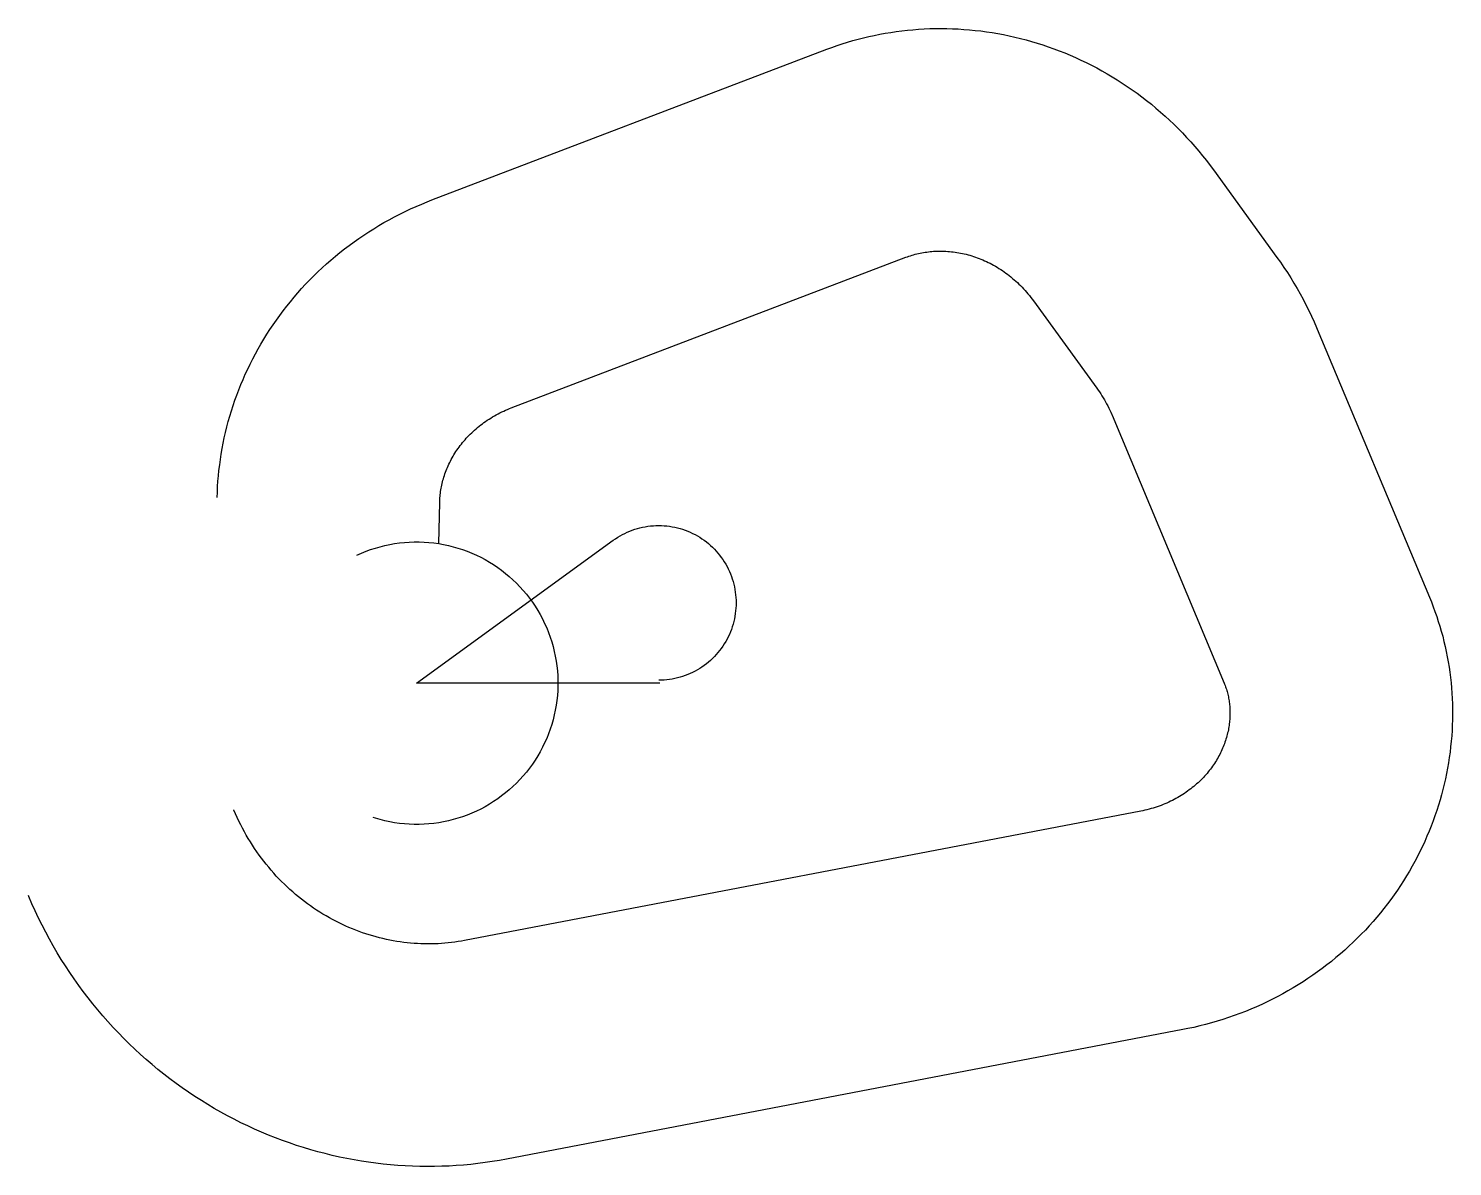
# Model space of a CAD drawing. Header units: metres. Extents: x -8025 to 21414, y -9989 to 13530.
import ezdxf

# ---------------------------------------------------------------- set-up
doc = ezdxf.new("R2010")
doc.units = ezdxf.units.M

msp = doc.modelspace()

# ---------------------------------------------------------------- linework, layer by layer
at = {"layer": 'Boundry', "color": 1}
for p, q in [((317, 9986), (8477, 13099)), ((16471, 10607), (17783, 8800)), ((1956, 5688), (10116, 8801)), ((12749, 7903), (14062, 6096)), ((18618, 7316), (20937, 1776)), ((14375, 5539), (16694, 0)), ((457, 2884), (476, 3733)), ((14972, -2643), (992, -5318)), ((15836, -7161), (1857, -9836))]:
    msp.add_line(p, q, dxfattribs=at)
at = {"layer": 'NorminalTrack', "color": 1}
msp.add_lwpolyline([(5024, 0), (0, 0), (4064, 2953), (4064, 2953), (4110, 2985), (4157, 3015), (4205, 3044), (4253, 3071), (4303, 3096), (4354, 3120), (4405, 3142), (4457, 3162), (4510, 3180), (4563, 3196), (4617, 3211), (4672, 3223), (4726, 3234), (4782, 3243), (4837, 3249), (4893, 3254), (4948, 3257), (5004, 3258), (5060, 3257), (5116, 3254), (5171, 3249), (5227, 3243), (5282, 3234), (5337, 3223), (5391, 3211), (5445, 3196), (5498, 3180), (5551, 3162), (5603, 3142), (5654, 3120), (5705, 3096), (5755, 3071), (5804, 3044), (5851, 3015), (5898, 2985), (5944, 2953), (5989, 2919), (6032, 2884), (6074, 2847), (6115, 2809), (6154, 2770), (6192, 2729), (6229, 2687), (6264, 2644), (6298, 2599), (6330, 2553), (6360, 2506), (6389, 2459), (6416, 2410), (6441, 2360), (6465, 2310), (6487, 2258), (6507, 2206), (6525, 2153), (6541, 2100), (6556, 2046), (6568, 1992), (6579, 1937), (6588, 1882), (6594, 1826), (6599, 1771), (6602, 1715), (6603, 1659), (6602, 1603), (6599, 1548), (6594, 1492), (6588, 1437), (6579, 1381), (6568, 1327), (6556, 1272), (6541, 1218), (6525, 1165), (6507, 1112), (6487, 1060), (6465, 1009), (6441, 958), (6416, 908), (6389, 860), (6360, 812), (6330, 765), (6298, 719), (6264, 675), (6229, 631), (6192, 589), (6154, 548), (6115, 509), (6074, 471), (6032, 434), (5989, 399), (5944, 365), (5898, 333), (5851, 303), (5804, 274), (5755, 247), (5705, 222), (5654, 198), (5603, 177), (5551, 157), (5498, 138), (5445, 122), (5391, 108), (5337, 95), (5282, 84), (5227, 76), (5171, 69), (5116, 64), (5060, 61), (5004, 60)], dxfattribs=at)
at = {"layer": 'WindSpiral', "color": 5}
for points in [[(8477, 13099), (8583, 13138), (8690, 13176), (8798, 13212), (8906, 13246), (9016, 13278), (9126, 13308), (9236, 13337), (9348, 13363), (9460, 13388), (9573, 13410), (9686, 13431), (9800, 13450), (9914, 13467), (10029, 13482), (10144, 13495), (10259, 13505), (10375, 13514), (10491, 13521), (10608, 13526), (10725, 13529), (10842, 13530), (10959, 13528), (11076, 13525), (11194, 13520), (11311, 13512), (11429, 13503), (11546, 13491), (11664, 13478), (11781, 13462), (11899, 13444), (12016, 13424), (12133, 13402), (12250, 13378), (12366, 13352), (12483, 13324), (12599, 13294), (12714, 13261), (12829, 13227), (12944, 13190), (13058, 13152), (13172, 13111), (13285, 13069), (13398, 13024), (13510, 12978), (13621, 12929), (13732, 12878), (13842, 12825), (13951, 12771), (14059, 12714), (14167, 12655), (14273, 12595), (14379, 12532), (14484, 12468), (14588, 12401), (14690, 12333), (14792, 12263), (14893, 12191), (14992, 12117), (15090, 12041), (15188, 11963), (15284, 11884), (15378, 11803), (15472, 11720), (15564, 11635), (15654, 11549), (15744, 11460), (15831, 11371), (15918, 11279), (16003, 11186), (16086, 11091), (16168, 10995), (16248, 10897), (16327, 10798), (16404, 10697), (16471, 10607)], [(-4123, 3836), (-4120, 3948), (-4114, 4061), (-4107, 4173), (-4097, 4286), (-4086, 4398), (-4072, 4511), (-4057, 4623), (-4040, 4735), (-4020, 4848), (-3999, 4960), (-3976, 5071), (-3950, 5183), (-3923, 5294), (-3894, 5405), (-3863, 5516), (-3829, 5626), (-3794, 5736), (-3757, 5845), (-3718, 5954), (-3677, 6063), (-3634, 6170), (-3589, 6278), (-3542, 6384), (-3493, 6490), (-3442, 6595), (-3389, 6700), (-3334, 6804), (-3278, 6906), (-3220, 7008), (-3159, 7110), (-3097, 7210), (-3033, 7309), (-2967, 7408), (-2900, 7505), (-2830, 7601), (-2759, 7697), (-2686, 7791), (-2611, 7884), (-2535, 7976), (-2457, 8066), (-2377, 8155), (-2295, 8244), (-2212, 8330), (-2127, 8416), (-2041, 8500), (-1953, 8583), (-1863, 8664), (-1772, 8744), (-1679, 8822), (-1585, 8899), (-1490, 8974), (-1393, 9048), (-1294, 9120), (-1194, 9191), (-1093, 9260), (-990, 9327), (-886, 9392), (-781, 9456), (-675, 9518), (-567, 9578), (-458, 9637), (-348, 9693), (-237, 9748), (-124, 9801), (-11, 9852), (104, 9901), (219, 9948), (317, 9986)], [(10116, 8801), (10147, 8813), (10178, 8824), (10210, 8834), (10242, 8844), (10274, 8854), (10307, 8863), (10340, 8871), (10373, 8879), (10407, 8886), (10441, 8893), (10475, 8899), (10510, 8905), (10544, 8910), (10580, 8915), (10615, 8919), (10651, 8922), (10686, 8925), (10723, 8927), (10759, 8929), (10795, 8929), (10832, 8930), (10869, 8929), (10906, 8928), (10943, 8926), (10981, 8924), (11018, 8921), (11056, 8917), (11094, 8913), (11132, 8908), (11170, 8902), (11208, 8896), (11246, 8889), (11284, 8881), (11322, 8872), (11360, 8863), (11399, 8853), (11437, 8842), (11475, 8831), (11513, 8819), (11552, 8806), (11590, 8792), (11628, 8778), (11666, 8763), (11704, 8747), (11741, 8731), (11779, 8713), (11817, 8695), (11854, 8677), (11891, 8657), (11928, 8637), (11965, 8616), (12002, 8594), (12038, 8572), (12074, 8549), (12110, 8525), (12146, 8500), (12181, 8475), (12216, 8449), (12251, 8422), (12285, 8395), (12319, 8366), (12353, 8337), (12386, 8308), (12419, 8277), (12452, 8246), (12484, 8215), (12516, 8182), (12547, 8149), (12578, 8115), (12608, 8081), (12638, 8046), (12668, 8010), (12696, 7973), (12725, 7936), (12749, 7903)], [(17783, 8800), (17857, 8697), (17930, 8592), (18000, 8485), (18069, 8377), (18136, 8268), (18201, 8157), (18264, 8046), (18325, 7933), (18385, 7818), (18442, 7703), (18498, 7586), (18552, 7469), (18603, 7350), (18618, 7316)], [(14062, 6096), (14089, 6058), (14116, 6019), (14142, 5980), (14168, 5940), (14193, 5899), (14217, 5857), (14241, 5816), (14264, 5773), (14286, 5730), (14308, 5686), (14329, 5642), (14349, 5598), (14369, 5552), (14375, 5539)], [(476, 3733), (477, 3765), (478, 3797), (480, 3830), (483, 3862), (487, 3895), (490, 3928), (495, 3960), (500, 3993), (506, 4027), (512, 4060), (519, 4093), (526, 4126), (535, 4159), (543, 4193), (553, 4226), (563, 4260), (574, 4293), (585, 4326), (597, 4360), (610, 4393), (623, 4426), (637, 4459), (651, 4492), (667, 4526), (683, 4558), (699, 4591), (716, 4624), (734, 4656), (753, 4689), (772, 4721), (792, 4753), (812, 4785), (834, 4817), (855, 4848), (878, 4879), (901, 4910), (925, 4941), (949, 4971), (974, 5001), (1000, 5031), (1026, 5061), (1053, 5090), (1081, 5119), (1109, 5147), (1138, 5175), (1168, 5203), (1198, 5230), (1229, 5257), (1260, 5284), (1292, 5310), (1324, 5336), (1358, 5361), (1391, 5385), (1426, 5410), (1461, 5433), (1496, 5457), (1532, 5479), (1569, 5501), (1606, 5523), (1643, 5544), (1682, 5565), (1720, 5585), (1760, 5604), (1799, 5623), (1839, 5641), (1880, 5658), (1921, 5675), (1956, 5688)], [(-1234, 2646), (-1141, 2688), (-1046, 2726), (-951, 2761), (-854, 2792), (-756, 2820), (-657, 2845), (-557, 2866), (-457, 2884), (-356, 2898), (-254, 2909), (-153, 2916), (-51, 2919), (51, 2919), (153, 2916), (254, 2909), (356, 2898), (457, 2884), (557, 2866), (657, 2845), (756, 2820), (854, 2792), (951, 2761), (1046, 2726), (1141, 2688), (1234, 2646), (1326, 2602), (1416, 2554), (1504, 2503), (1590, 2449), (1675, 2392), (1757, 2332), (1837, 2269), (1916, 2204), (1991, 2135), (2065, 2065), (2135, 1991), (2204, 1916), (2269, 1837), (2332, 1757), (2392, 1675), (2449, 1590), (2503, 1504), (2554, 1416), (2602, 1326), (2646, 1234), (2688, 1141), (2726, 1046), (2761, 951), (2792, 854), (2820, 756), (2845, 657), (2866, 557), (2884, 457), (2898, 356), (2909, 254), (2916, 153), (2919, 51), (2919, -51), (2916, -153), (2909, -254), (2898, -356), (2884, -457), (2866, -557), (2845, -657), (2820, -756), (2792, -854), (2761, -951), (2726, -1046), (2688, -1141), (2646, -1234), (2602, -1326), (2554, -1416), (2503, -1504), (2449, -1590), (2392, -1675), (2332, -1757), (2269, -1837), (2204, -1916), (2135, -1991), (2065, -2065), (1991, -2135), (1916, -2204), (1837, -2269), (1757, -2332), (1675, -2392), (1590, -2449), (1504, -2503), (1416, -2554), (1326, -2602), (1234, -2646), (1141, -2688), (1046, -2726), (951, -2761), (854, -2792), (756, -2820), (657, -2845), (557, -2866), (457, -2884), (356, -2898), (254, -2909), (153, -2916), (51, -2919), (-51, -2919), (-153, -2916), (-254, -2909), (-356, -2898), (-457, -2884), (-557, -2866), (-657, -2845), (-756, -2820), (-854, -2792), (-902, -2777)], [(20937, 1776), (20977, 1678), (21015, 1579), (21052, 1479), (21087, 1378), (21121, 1277), (21152, 1175), (21182, 1072), (21211, 968), (21237, 864), (21262, 759), (21284, 653), (21306, 547), (21325, 440), (21342, 333), (21358, 226), (21371, 117), (21383, 9), (21393, -100), (21401, -209), (21407, -319), (21412, -428), (21414, -538), (21414, -649), (21413, -759), (21409, -870), (21404, -980), (21397, -1091), (21387, -1202), (21376, -1313), (21363, -1424), (21348, -1534), (21331, -1645), (21312, -1756), (21291, -1866), (21268, -1976), (21243, -2086), (21216, -2196), (21187, -2305), (21156, -2414), (21123, -2523), (21089, -2631), (21052, -2739), (21014, -2846), (20973, -2953), (20931, -3059), (20886, -3164), (20840, -3270), (20792, -3374), (20742, -3478), (20690, -3581), (20636, -3683), (20580, -3784), (20523, -3885), (20463, -3984), (20402, -4083), (20339, -4181), (20274, -4278), (20207, -4374), (20139, -4469), (20069, -4563), (19997, -4656), (19923, -4747), (19848, -4838), (19771, -4927), (19692, -5015), (19612, -5102), (19529, -5188), (19446, -5272), (19361, -5355), (19274, -5437), (19185, -5517), (19096, -5595), (19004, -5673), (18911, -5749), (18817, -5823), (18721, -5895), (18624, -5967), (18526, -6036), (18426, -6104), (18325, -6170), (18222, -6235), (18118, -6298), (18013, -6359), (17907, -6418), (17800, -6476), (17691, -6532), (17581, -6586), (17470, -6638), (17359, -6689), (17246, -6737), (17132, -6783), (17017, -6828), (16901, -6871), (16784, -6911), (16667, -6950), (16548, -6987), (16429, -7021), (16309, -7054), (16188, -7085), (16067, -7113), (15945, -7140), (15836, -7161)], [(16694, 0), (16703, -24), (16713, -48), (16722, -73), (16731, -98), (16739, -123), (16747, -149), (16754, -174), (16761, -201), (16768, -227), (16774, -254), (16780, -281), (16786, -308), (16791, -336), (16795, -364), (16799, -392), (16803, -421), (16806, -449), (16809, -478), (16811, -507), (16813, -537), (16814, -566), (16814, -596), (16814, -626), (16814, -656), (16813, -687), (16812, -717), (16810, -748), (16807, -778), (16804, -809), (16800, -841), (16796, -872), (16791, -903), (16786, -934), (16780, -966), (16773, -997), (16766, -1029), (16758, -1061), (16750, -1092), (16741, -1124), (16731, -1156), (16721, -1188), (16710, -1219), (16699, -1251), (16687, -1283), (16674, -1315), (16661, -1346), (16647, -1378), (16632, -1409), (16617, -1441), (16601, -1472), (16585, -1503), (16568, -1534), (16550, -1565), (16532, -1596), (16513, -1626), (16493, -1657), (16473, -1687), (16452, -1717), (16431, -1747), (16409, -1777), (16386, -1806), (16363, -1835), (16339, -1864), (16314, -1892), (16289, -1921), (16263, -1948), (16236, -1976), (16209, -2003), (16182, -2030), (16153, -2057), (16124, -2083), (16095, -2109), (16065, -2134), (16034, -2159), (16003, -2184), (15971, -2208), (15939, -2232), (15906, -2255), (15872, -2278), (15838, -2300), (15804, -2322), (15769, -2343), (15733, -2364), (15697, -2384), (15660, -2404), (15623, -2423), (15585, -2442), (15547, -2460), (15508, -2477), (15469, -2494), (15430, -2510), (15390, -2526), (15349, -2540), (15308, -2555), (15267, -2568), (15225, -2581), (15183, -2593), (15140, -2605), (15097, -2616), (15054, -2626), (15011, -2636), (14972, -2643)], [(992, -5318), (925, -5331), (857, -5342), (788, -5352), (720, -5361), (651, -5368), (581, -5375), (512, -5380), (442, -5384), (372, -5387), (301, -5389), (231, -5389), (160, -5388), (89, -5386), (18, -5383), (-53, -5378), (-125, -5373), (-196, -5366), (-267, -5357), (-339, -5348), (-410, -5337), (-482, -5325), (-553, -5311), (-625, -5296), (-696, -5280), (-767, -5263), (-838, -5244), (-909, -5225), (-979, -5203), (-1050, -5181), (-1120, -5157), (-1190, -5132), (-1260, -5106), (-1329, -5078), (-1399, -5049), (-1467, -5019), (-1536, -4988), (-1604, -4955), (-1671, -4921), (-1739, -4886), (-1805, -4850), (-1872, -4812), (-1937, -4773), (-2002, -4733), (-2067, -4691), (-2131, -4648), (-2195, -4605), (-2257, -4559), (-2320, -4513), (-2381, -4466), (-2442, -4417), (-2502, -4367), (-2562, -4316), (-2620, -4264), (-2678, -4211), (-2735, -4156), (-2791, -4101), (-2847, -4044), (-2901, -3986), (-2955, -3927), (-3008, -3867), (-3059, -3806), (-3110, -3744), (-3160, -3681), (-3209, -3617), (-3257, -3552), (-3303, -3486), (-3349, -3419), (-3394, -3351), (-3437, -3282), (-3480, -3213), (-3521, -3142), (-3561, -3070), (-3601, -2998), (-3638, -2925), (-3675, -2851), (-3710, -2776), (-3745, -2700), (-3778, -2624), (-3781, -2615)], [(1857, -9836), (1710, -9863), (1563, -9887), (1415, -9909), (1267, -9928), (1118, -9945), (969, -9959), (819, -9970), (669, -9979), (519, -9985), (368, -9988), (217, -9989), (66, -9987), (-85, -9983), (-236, -9976), (-388, -9966), (-539, -9954), (-690, -9939), (-841, -9921), (-992, -9901), (-1143, -9878), (-1294, -9852), (-1444, -9824), (-1594, -9793), (-1744, -9759), (-1893, -9723), (-2041, -9684), (-2190, -9643), (-2337, -9598), (-2484, -9552), (-2630, -9502), (-2776, -9450), (-2921, -9396), (-3065, -9338), (-3208, -9279), (-3351, -9216), (-3492, -9151), (-3632, -9084), (-3772, -9014), (-3910, -8941), (-4047, -8866), (-4183, -8789), (-4318, -8709), (-4451, -8627), (-4584, -8542), (-4715, -8455), (-4844, -8365), (-4972, -8273), (-5099, -8179), (-5224, -8082), (-5347, -7983), (-5469, -7882), (-5590, -7779), (-5708, -7673), (-5825, -7566), (-5940, -7456), (-6053, -7344), (-6165, -7230), (-6275, -7114), (-6382, -6995), (-6488, -6875), (-6592, -6753), (-6693, -6629), (-6793, -6503), (-6891, -6375), (-6986, -6245), (-7079, -6114), (-7170, -5980), (-7259, -5845), (-7346, -5709), (-7430, -5570), (-7512, -5430), (-7591, -5289), (-7668, -5146), (-7743, -5001), (-7815, -4855), (-7885, -4708), (-7952, -4559), (-8017, -4409), (-8025, -4391)]]:
    msp.add_lwpolyline(points, dxfattribs=at)

doc.saveas('drawing.dxf')
